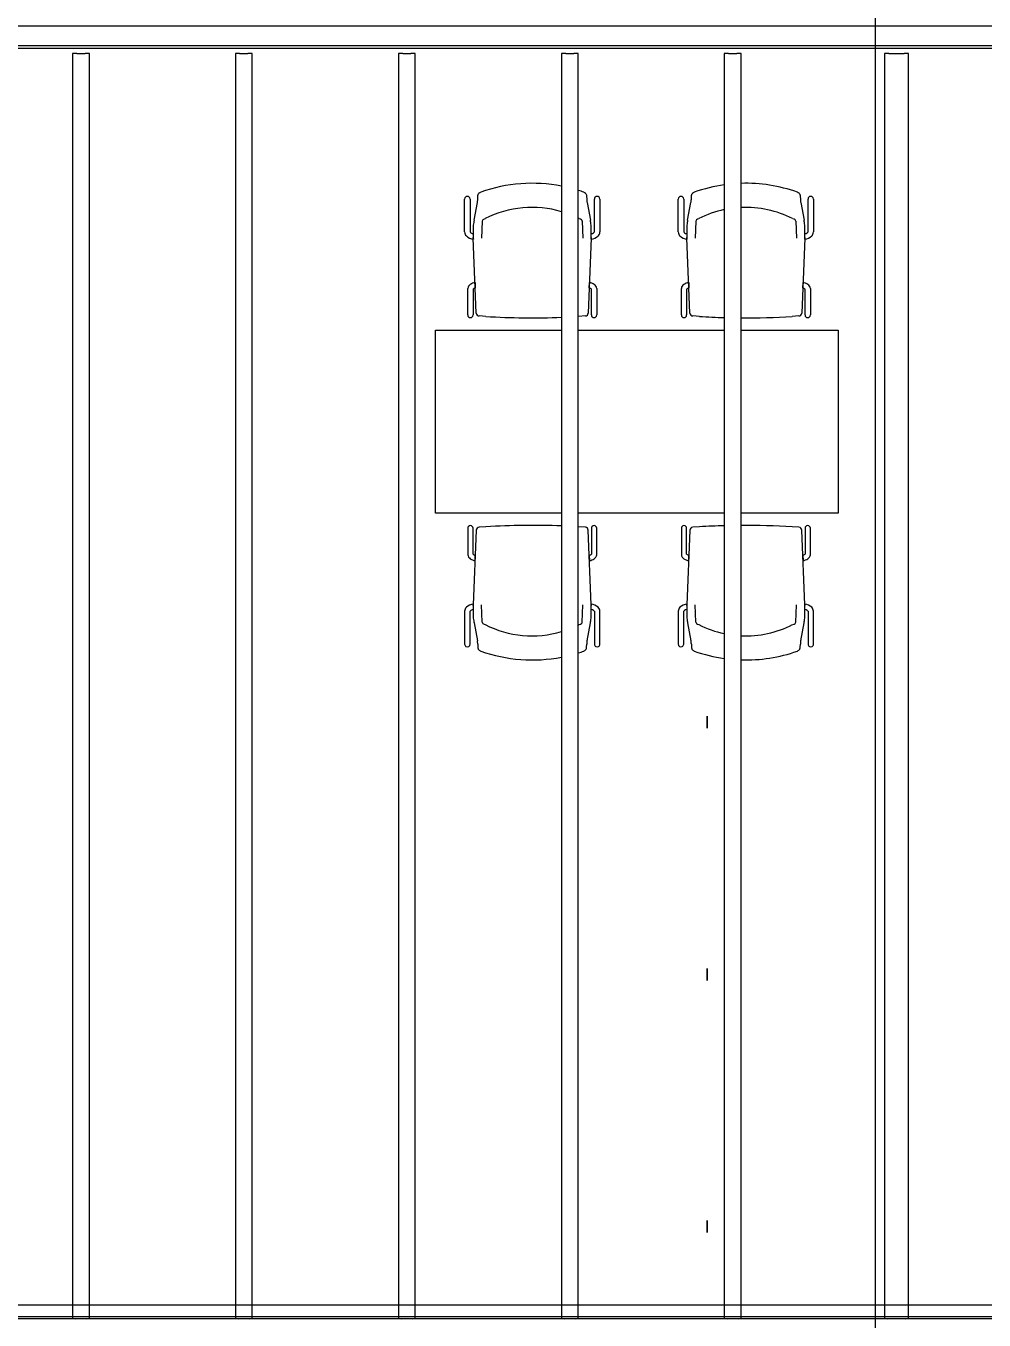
# Model space of a CAD drawing. Header units: inches. Extents: x -3 to 209, y -384 to 20.
# Drawn here: x 172.86 to 176.85, y -264.9 to -259.52 of the extents above; entities that cross this region are included whole.
import ezdxf

# ---------------------------------------------------------------- set-up
doc = ezdxf.new("R2010")
doc.units = ezdxf.units.IN
doc.header["$MEASUREMENT"] = 0
for name, color, linetype, lineweight in [('A-FLOR', 253, 'Continuous', 9), ('I-FURN', 253, 'Continuous', 9), ('I-FURN-PNLS', 253, 'Continuous', 9), ('S-BEAM', 253, 'Continuous', 13), ('S-GRID', 253, 'Continuous', 9)]:
    doc.layers.add(name, color=color, linetype=linetype, lineweight=lineweight)
doc.layers.add('NFF-FURN', color=253, linetype='Continuous')

# ---------------------------------------------------------------- blocks, each defined once
blk = doc.blocks.new('20170303 - Modelo Est RT 16 Arpro CENTRAL_rvt-1-Borde De Placa SobreCubierta')
at = {"layer": 'A-FLOR', "linetype": 'ByBlock', "lineweight": -2}
for p, q in [((14.4047, 8.9953), (14.4047, 9.0453)), ((14.4047, 9.0453), (14.4047, 8.9953)), ((14.4047, 7.9453), (14.4047, 7.9953)), ((14.4047, 7.9953), (14.4047, 7.9453)), ((14.4047, 6.8953), (14.4047, 6.9453)), ((14.4047, 6.9453), (14.4047, 6.8953))]:
    blk.add_line(p, q, dxfattribs=at)
at = {"layer": 'S-BEAM', "linetype": 'ByBlock', "lineweight": -2}
for p, q in [((23.0817, 11.9171), (3.9899, 11.9171)), ((23.0817, 11.8349), (3.9899, 11.8349)), ((3.9899, 11.826), (23.0817, 11.826)), ((11.7639, 11.8031), (11.7639, 6.535)), ((11.7817, 11.804), (11.8161, 11.804)), ((11.8339, 6.535), (11.8339, 11.8031)), ((12.4415, 11.8031), (12.4415, 6.535)), ((12.4593, 11.804), (12.4937, 11.804)), ((12.5115, 6.535), (12.5115, 11.8031)), ((13.1202, 11.8031), (13.1202, 6.535)), ((13.138, 11.804), (13.1724, 11.804)), ((13.1902, 6.535), (13.1902, 11.8031)), ((13.7986, 11.8031), (13.7986, 6.535)), ((13.8164, 11.804), (13.8508, 11.804)), ((13.8686, 6.535), (13.8686, 11.8031)), ((14.4763, 11.8031), (14.4763, 6.535)), ((14.4941, 11.804), (14.5285, 11.804)), ((14.5463, 6.535), (14.5463, 11.8031)), ((15.1427, 11.8031), (15.1427, 6.535)), ((15.1605, 11.804), (15.2249, 11.804)), ((15.2427, 6.535), (15.2427, 11.8031)), ((20.6206, 6.5452), (7.1394, 6.5452)), ((11.7803, 6.5363), (11.1365, 6.5363)), ((11.8161, 6.5359), (11.7817, 6.5359)), ((12.4578, 6.5363), (11.8176, 6.5363)), ((12.4937, 6.5359), (12.4593, 6.5359)), ((13.1366, 6.5363), (12.4952, 6.5363)), ((13.1724, 6.5359), (13.138, 6.5359)), ((13.8149, 6.5363), (13.1739, 6.5363)), ((13.8508, 6.5359), (13.8164, 6.5359)), ((14.4927, 6.5363), (13.8523, 6.5363)), ((14.5285, 6.5359), (14.4941, 6.5359)), ((15.159, 6.5363), (14.53, 6.5363)), ((15.2249, 6.5359), (15.1605, 6.5359)), ((15.7728, 6.5363), (15.2264, 6.5363))]:
    blk.add_line(p, q, dxfattribs=at)
for centre, start_param, end_param in [((11.7817, 11.8031), 1.570796, 3.141593), ((11.8161, 11.8031), 0, 1.570796), ((12.4593, 11.8031), 1.570796, 3.141593), ((12.4937, 11.8031), 0, 1.570796), ((13.138, 11.8031), 1.570796, 3.141593), ((13.1724, 11.8031), 0, 1.570796), ((13.8164, 11.8031), 1.570796, 3.141593), ((13.8508, 11.8031), 0, 1.570796), ((14.4941, 11.8031), 1.570796, 3.141593), ((14.5285, 11.8031), 0, 1.570796), ((15.1605, 11.8031), 1.570796, 3.141593), ((15.2249, 11.8031), 0, 1.570796), ((11.7817, 6.535), 1.570796, 1.994066), ((11.8161, 6.535), 1.147527, 1.570796), ((12.4593, 6.535), 1.570796, 1.994066), ((12.4937, 6.535), 1.147527, 1.570796), ((13.138, 6.535), 1.570796, 1.994066), ((13.1724, 6.535), 1.147527, 1.570796), ((13.8164, 6.535), 1.570796, 1.994066), ((13.8508, 6.535), 1.147527, 1.570796), ((14.4941, 6.535), 1.570796, 1.994066), ((14.5285, 6.535), 1.147527, 1.570796), ((15.1605, 6.535), 1.570796, 1.994066), ((15.2249, 6.535), 1.147527, 1.570796)]:
    blk.add_ellipse(centre, major_axis=(0.0178, 0), ratio=0.049437, start_param=start_param, end_param=end_param, dxfattribs=at)
blk = doc.blocks.new('Haworth_Planes-Collaborative_Table-Rectangular - 30_ x 66_-V52-Borde De Placa SobreCubierta')
at = {"layer": 'I-FURN-PNLS', "linetype": 'ByBlock', "lineweight": -2}
for p, q in [((-0.8382, 0.381), (-0.4342, 0.381)), ((-0.8382, -0.381), (-0.8382, 0.381)), ((-0.3642, 0.381), (0.2435, 0.381)), ((0.3135, 0.381), (0.8382, 0.381)), ((0.8382, 0.381), (0.8382, -0.381)), ((-0.4342, -0.381), (-0.8382, -0.381)), ((0.2435, -0.381), (-0.3645, -0.381)), ((0.8382, -0.381), (0.3132, -0.381))]:
    blk.add_line(p, q, dxfattribs=at)
blk = doc.blocks.new('Haworth_Chair_Very-Perforated Side and Seminar - Arms-V53-Borde De Placa SobreCubierta')
at = {"layer": 'I-FURN', "linetype": 'ByBlock', "lineweight": -2}
for p, q in [((-0.2813, 0.2394), (-0.2813, 0.1024)), ((-0.2587, 0.1025), (-0.2587, 0.2394)), ((-0.2284, 0.2247), (-0.2422, 0.1511)), ((-0.2265, 0.2515), (-0.2268, 0.2388)), ((0.2268, 0.2388), (0.2265, 0.2515)), ((0.2422, 0.1511), (0.2284, 0.2247)), ((0.2587, 0.2394), (0.2587, 0.1025)), ((0.2813, 0.1024), (0.2813, 0.2394)), ((-0.2082, 0.1476), (-0.2107, 0.0762)), ((0.2082, 0.1476), (0.2107, 0.0762)), ((-0.2452, 0.0762), (-0.2453, 0.0787)), ((-0.2453, 0.0787), (-0.2452, 0.0762)), ((-0.2451, 0.0723), (-0.2452, 0.0762)), ((-0.2452, 0.0762), (-0.2329, -0.2351)), ((0.2329, -0.2351), (0.2452, 0.0762)), ((0.2452, 0.0762), (0.2451, 0.0723)), ((0.2453, 0.0787), (0.2452, 0.0762)), ((0.2452, 0.0762), (0.2453, 0.0787)), ((-0.2684, -0.1329), (-0.2684, -0.2432)), ((-0.2464, -0.2432), (-0.2464, -0.1353)), ((-0.237, -0.1307), (-0.2379, -0.1081)), ((0.2379, -0.1081), (0.237, -0.1307)), ((0.2464, -0.1353), (0.2464, -0.2432)), ((0.2684, -0.2432), (0.2684, -0.1329)), ((-0.2211, -0.2472), (-0.1928, -0.2491)), ((0.1928, -0.2491), (0.2211, -0.2472))]:
    blk.add_line(p, q, dxfattribs=at)
for centre, radius, start, end in [((0, -0.3398), 0.6447, 88.2551, 109.4306), ((0, -0.3398), 0.6447, 70.5694, 81.9912), ((-0.27, 0.2394), 0.0113, 360, 180), ((-0.3182, 0.2416), 0.0914, 349.3577, 358.2769), ((0.3182, 0.2416), 0.0914, 181.7231, 190.6423), ((0.27, 0.2394), 0.0113, 360, 180), ((0.0006, -0.225), 0.4297, 87.4665, 117.0332), ((0.0006, -0.225), 0.4297, 62.9668, 78.001), ((0.378, 0.1033), 0.6238, 178.604, 182.266), ((-0.1104, 0.1192), 0.1352, 170.258, 180.2828), ((-0.0425, 0.1136), 0.2032, 169.3577, 171.9368), ((-0.2011, 0.1472), 0.0071, 123.4353, 176.5647), ((-0.1799, 0.115), 0.0456, 110.6312, 123.4353), ((0.1799, 0.115), 0.0456, 56.5647, 69.3688), ((0.2011, 0.1472), 0.0071, 3.4353, 56.5647), ((0.0425, 0.1136), 0.2032, 8.0632, 10.6423), ((0.1104, 0.1192), 0.1352, 359.7172, 9.742), ((-0.378, 0.1033), 0.6238, 357.734, 1.396), ((-0.258, 0.1024), 0.0233, 180, 226), ((-0.2407, 0.1203), 0.0482, 226, 264.7936), ((-0.2497, 0.1077), 0.0104, 210.1474, 239.8526), ((-0.2405, 0.1236), 0.0287, 239.8526, 259.4599), ((0.378, 0.1033), 0.6238, 180.7316, 182.266), ((0.2407, 0.1203), 0.0482, 275.2064, 314), ((-0.378, 0.1033), 0.6238, 357.734, 359.2684), ((0.2405, 0.1236), 0.0287, 280.5401, 300.1474), ((0.2497, 0.1077), 0.0104, 300.1474, 329.8526), ((0.258, 0.1024), 0.0233, 314, 360), ((-0.2441, -0.137), 0.0247, 123.6934, 170.3066), ((-0.2256, -0.1648), 0.058, 102.3066, 123.6934), ((-0.2293, -0.1585), 0.0289, 105.5905, 126.4095), ((0.2293, -0.1585), 0.0289, 53.5905, 74.4095), ((0.2256, -0.1648), 0.058, 56.3066, 77.6934), ((0.2441, -0.137), 0.0247, 9.6934, 56.3066), ((-0.2574, -0.2432), 0.011, 180, 360), ((-0.2202, -0.2346), 0.0127, 182.266, 265.9271), ((0, 2.8583), 3.1134, 266.4497, 270.3613), ((0, 2.8583), 3.1134, 271.6503, 273.5503), ((0.2202, -0.2346), 0.0127, 274.0729, 357.734), ((0.2574, -0.2432), 0.011, 180, 360)]:
    blk.add_arc(centre, radius, start, end, dxfattribs=at)
for points in [[(-0.2259, 0.2554), (-0.2261, 0.2548), (-0.2263, 0.2534), (-0.2264, 0.2521), (-0.2265, 0.2515)], [(-0.2145, 0.2681), (-0.2159, 0.2676), (-0.2185, 0.2662), (-0.2219, 0.2632), (-0.2245, 0.2596), (-0.2255, 0.2569), (-0.2259, 0.2554)], [(0.2259, 0.2554), (0.2255, 0.2569), (0.2245, 0.2596), (0.2219, 0.2632), (0.2185, 0.2662), (0.2159, 0.2676), (0.2145, 0.2681)], [(0.2265, 0.2515), (0.2264, 0.2521), (0.2263, 0.2534), (0.2261, 0.2548), (0.2259, 0.2554)]]:
    blk.add_open_spline(points, degree=3, dxfattribs=at)
blk = doc.blocks.new('Haworth_Chair_Very-Perforated Side and Seminar - Arms-V54-Borde De Placa SobreCubierta')
at = {"layer": 'I-FURN', "linetype": 'ByBlock', "lineweight": -2}
for p, q in [((-0.2813, 0.2394), (-0.2813, 0.1024)), ((-0.2587, 0.1025), (-0.2587, 0.2394)), ((-0.2284, 0.2247), (-0.2422, 0.1511)), ((-0.2265, 0.2515), (-0.2268, 0.2388)), ((0.2268, 0.2388), (0.2265, 0.2515)), ((0.2422, 0.1511), (0.2284, 0.2247)), ((0.2587, 0.2394), (0.2587, 0.1025)), ((0.2813, 0.1024), (0.2813, 0.2394)), ((-0.2082, 0.1476), (-0.2107, 0.0762)), ((0.2082, 0.1476), (0.2107, 0.0762)), ((-0.2452, 0.0762), (-0.2453, 0.0787)), ((-0.2453, 0.0787), (-0.2452, 0.0762)), ((-0.2451, 0.0723), (-0.2452, 0.0762)), ((-0.2452, 0.0762), (-0.2329, -0.2351)), ((0.2329, -0.2351), (0.2452, 0.0762)), ((0.2452, 0.0762), (0.2451, 0.0723)), ((0.2453, 0.0787), (0.2452, 0.0762)), ((0.2452, 0.0762), (0.2453, 0.0787)), ((-0.2684, -0.1329), (-0.2684, -0.2432)), ((-0.2464, -0.2432), (-0.2464, -0.1353)), ((-0.237, -0.1307), (-0.2379, -0.1081)), ((0.2379, -0.1081), (0.237, -0.1307)), ((0.2464, -0.1353), (0.2464, -0.2432)), ((0.2684, -0.2432), (0.2684, -0.1329)), ((-0.2211, -0.2472), (-0.1928, -0.2491)), ((0.1928, -0.2491), (0.2211, -0.2472))]:
    blk.add_line(p, q, dxfattribs=at)
for centre, radius, start, end in [((0, -0.3398), 0.6447, 107.323, 109.4306), ((0, -0.3398), 0.6447, 70.5694, 100.8826), ((-0.27, 0.2394), 0.0113, 360, 180), ((-0.3182, 0.2416), 0.0914, 349.3577, 358.2769), ((0.3182, 0.2416), 0.0914, 181.7231, 190.6423), ((0.27, 0.2394), 0.0113, 360, 180), ((0.0006, -0.225), 0.4297, 62.9668, 106.5452), ((0.378, 0.1033), 0.6238, 178.604, 182.266), ((-0.1104, 0.1192), 0.1352, 170.258, 180.2828), ((-0.0425, 0.1136), 0.2032, 169.3577, 171.9368), ((-0.2011, 0.1472), 0.0071, 123.4353, 176.5647), ((-0.1799, 0.115), 0.0456, 110.6312, 123.4353), ((0.0006, -0.225), 0.4297, 116.6016, 117.0332), ((0.1799, 0.115), 0.0456, 56.5647, 69.3688), ((0.2011, 0.1472), 0.0071, 3.4353, 56.5647), ((0.0425, 0.1136), 0.2032, 8.0632, 10.6423), ((0.1104, 0.1192), 0.1352, 359.7172, 9.742), ((-0.378, 0.1033), 0.6238, 357.734, 1.396), ((-0.258, 0.1024), 0.0233, 180, 226), ((-0.2407, 0.1203), 0.0482, 226, 264.7936), ((-0.2497, 0.1077), 0.0104, 210.1474, 239.8526), ((-0.2405, 0.1236), 0.0287, 239.8526, 259.4599), ((0.378, 0.1033), 0.6238, 180.7316, 182.266), ((0.2407, 0.1203), 0.0482, 275.2064, 314), ((-0.378, 0.1033), 0.6238, 357.734, 359.2684), ((0.2405, 0.1236), 0.0287, 280.5401, 300.1474), ((0.2497, 0.1077), 0.0104, 300.1474, 329.8526), ((0.258, 0.1024), 0.0233, 314, 360), ((-0.2441, -0.137), 0.0247, 123.6934, 170.3066), ((-0.2256, -0.1648), 0.058, 102.3066, 123.6934), ((-0.2293, -0.1585), 0.0289, 105.5905, 126.4095), ((0.2293, -0.1585), 0.0289, 53.5905, 74.4095), ((0.2256, -0.1648), 0.058, 56.3066, 77.6934), ((0.2441, -0.137), 0.0247, 9.6934, 56.3066), ((-0.2574, -0.2432), 0.011, 180, 360), ((-0.2202, -0.2346), 0.0127, 182.266, 265.9271), ((0, 2.8583), 3.1134, 267.7602, 273.5503), ((0.2202, -0.2346), 0.0127, 274.0729, 357.734), ((0.2574, -0.2432), 0.011, 180, 360)]:
    blk.add_arc(centre, radius, start, end, dxfattribs=at)
for points in [[(-0.2259, 0.2554), (-0.2261, 0.2548), (-0.2263, 0.2534), (-0.2264, 0.2521), (-0.2265, 0.2515)], [(-0.2145, 0.2681), (-0.2159, 0.2676), (-0.2185, 0.2662), (-0.2219, 0.2632), (-0.2245, 0.2596), (-0.2255, 0.2569), (-0.2259, 0.2554)], [(0.2259, 0.2554), (0.2255, 0.2569), (0.2245, 0.2596), (0.2219, 0.2632), (0.2185, 0.2662), (0.2159, 0.2676), (0.2145, 0.2681)], [(0.2265, 0.2515), (0.2264, 0.2521), (0.2263, 0.2534), (0.2261, 0.2548), (0.2259, 0.2554)]]:
    blk.add_open_spline(points, degree=3, dxfattribs=at)
blk = doc.blocks.new('Haworth_Chair_Very-Perforated Side and Seminar - Arms-V55-Borde De Placa SobreCubierta')
at = {"layer": 'I-FURN', "linetype": 'ByBlock', "lineweight": -2}
for p, q in [((-0.2684, 0.1329), (-0.2684, 0.2432)), ((-0.2464, 0.2432), (-0.2464, 0.1353)), ((-0.2452, -0.0762), (-0.2329, 0.2351)), ((-0.2211, 0.2472), (-0.1928, 0.2491)), ((0.1928, 0.2491), (0.2211, 0.2472)), ((0.2329, 0.2351), (0.2452, -0.0762)), ((0.2464, 0.1353), (0.2464, 0.2432)), ((0.2684, 0.2432), (0.2684, 0.1329)), ((-0.237, 0.1307), (-0.2379, 0.1081)), ((0.2379, 0.1081), (0.237, 0.1307)), ((-0.2813, -0.2394), (-0.2813, -0.1024)), ((-0.2587, -0.1025), (-0.2587, -0.2394)), ((-0.2452, -0.0762), (-0.2453, -0.0787)), ((-0.2453, -0.0787), (-0.2452, -0.0762)), ((-0.2451, -0.0723), (-0.2452, -0.0762)), ((-0.2082, -0.1476), (-0.2107, -0.0762)), ((0.2082, -0.1476), (0.2107, -0.0762)), ((0.2452, -0.0762), (0.2451, -0.0723)), ((0.2453, -0.0787), (0.2452, -0.0762)), ((0.2452, -0.0762), (0.2453, -0.0787)), ((0.2587, -0.2394), (0.2587, -0.1025)), ((0.2813, -0.1024), (0.2813, -0.2394)), ((-0.2284, -0.2247), (-0.2422, -0.1511)), ((0.2422, -0.1511), (0.2284, -0.2247)), ((-0.2265, -0.2515), (-0.2268, -0.2388)), ((0.2268, -0.2388), (0.2265, -0.2515))]:
    blk.add_line(p, q, dxfattribs=at)
for centre, radius, start, end in [((-0.2574, 0.2432), 0.011, 0, 180), ((-0.2202, 0.2346), 0.0127, 94.0729, 177.734), ((0, -2.8583), 3.1134, 89.6387, 93.5503), ((0, -2.8583), 3.1134, 86.4497, 88.3547), ((0.2202, 0.2346), 0.0127, 2.266, 85.9271), ((0.2574, 0.2432), 0.011, 0, 180), ((-0.2441, 0.137), 0.0247, 189.6934, 236.3066), ((-0.2256, 0.1648), 0.058, 236.3066, 257.6934), ((-0.2293, 0.1585), 0.0289, 233.5905, 254.4095), ((0.2293, 0.1585), 0.0289, 285.5905, 306.4095), ((0.2256, 0.1648), 0.058, 282.3066, 303.6934), ((0.2441, 0.137), 0.0247, 303.6934, 350.3066), ((-0.258, -0.1024), 0.0233, 134, 180), ((-0.2407, -0.1203), 0.0482, 95.2064, 134), ((-0.2497, -0.1077), 0.0104, 120.1474, 149.8526), ((-0.2405, -0.1236), 0.0287, 100.5401, 120.1474), ((0.378, -0.1033), 0.6238, 177.734, 179.2684), ((0.378, -0.1033), 0.6238, 177.734, 181.396), ((0.2407, -0.1203), 0.0482, 46, 84.7936), ((-0.378, -0.1033), 0.6238, 0.7316, 2.266), ((-0.378, -0.1033), 0.6238, 358.604, 2.266), ((0.2405, -0.1236), 0.0287, 59.8526, 79.4599), ((0.2497, -0.1077), 0.0104, 30.1474, 59.8526), ((0.258, -0.1024), 0.0233, 0, 46), ((-0.1104, -0.1192), 0.1352, 179.7172, 189.742), ((-0.0425, -0.1136), 0.2032, 188.0632, 190.6423), ((-0.2011, -0.1472), 0.0071, 183.4353, 236.5647), ((-0.1799, -0.115), 0.0456, 236.5647, 249.3688), ((0.0006, 0.225), 0.4297, 242.9668, 272.5335), ((0.0006, 0.225), 0.4297, 281.977, 297.0332), ((0.1799, -0.115), 0.0456, 290.6312, 303.4353), ((0.2011, -0.1472), 0.0071, 303.4353, 356.5647), ((0.0425, -0.1136), 0.2032, 349.3577, 351.9368), ((0.1104, -0.1192), 0.1352, 350.258, 0.2828), ((-0.27, -0.2394), 0.0113, 180, 0), ((-0.3182, -0.2416), 0.0914, 1.7231, 10.6423), ((0, 0.3398), 0.6447, 250.5694, 271.7449), ((0, 0.3398), 0.6447, 277.9967, 289.4306), ((0.3182, -0.2416), 0.0914, 169.3577, 178.2769), ((0.27, -0.2394), 0.0113, 180, 0)]:
    blk.add_arc(centre, radius, start, end, dxfattribs=at)
for points in [[(-0.2259, -0.2554), (-0.2261, -0.2548), (-0.2263, -0.2534), (-0.2264, -0.2521), (-0.2265, -0.2515)], [(-0.2145, -0.2681), (-0.2159, -0.2676), (-0.2185, -0.2662), (-0.2219, -0.2632), (-0.2245, -0.2596), (-0.2255, -0.2569), (-0.2259, -0.2554)], [(0.2259, -0.2554), (0.2255, -0.2569), (0.2245, -0.2596), (0.2219, -0.2632), (0.2185, -0.2662), (0.2159, -0.2676), (0.2145, -0.2681)], [(0.2265, -0.2515), (0.2264, -0.2521), (0.2263, -0.2534), (0.2261, -0.2548), (0.2259, -0.2554)]]:
    blk.add_open_spline(points, degree=3, dxfattribs=at)
blk = doc.blocks.new('Haworth_Chair_Very-Perforated Side and Seminar - Arms-V56-Borde De Placa SobreCubierta')
at = {"layer": 'I-FURN', "linetype": 'ByBlock', "lineweight": -2}
for p, q in [((-0.2684, 0.1329), (-0.2684, 0.2432)), ((-0.2464, 0.2432), (-0.2464, 0.1353)), ((-0.2452, -0.0762), (-0.2329, 0.2351)), ((-0.2211, 0.2472), (-0.1928, 0.2491)), ((0.1928, 0.2491), (0.2211, 0.2472)), ((0.2329, 0.2351), (0.2452, -0.0762)), ((0.2464, 0.1353), (0.2464, 0.2432)), ((0.2684, 0.2432), (0.2684, 0.1329)), ((-0.237, 0.1307), (-0.2379, 0.1081)), ((0.2379, 0.1081), (0.237, 0.1307)), ((-0.2813, -0.2394), (-0.2813, -0.1024)), ((-0.2587, -0.1025), (-0.2587, -0.2394)), ((-0.2452, -0.0762), (-0.2453, -0.0787)), ((-0.2453, -0.0787), (-0.2452, -0.0762)), ((-0.2451, -0.0723), (-0.2452, -0.0762)), ((-0.2082, -0.1476), (-0.2107, -0.0762)), ((0.2082, -0.1476), (0.2107, -0.0762)), ((0.2452, -0.0762), (0.2451, -0.0723)), ((0.2453, -0.0787), (0.2452, -0.0762)), ((0.2452, -0.0762), (0.2453, -0.0787)), ((0.2587, -0.2394), (0.2587, -0.1025)), ((0.2813, -0.1024), (0.2813, -0.2394)), ((-0.2284, -0.2247), (-0.2422, -0.1511)), ((0.2422, -0.1511), (0.2284, -0.2247)), ((-0.2265, -0.2515), (-0.2268, -0.2388)), ((0.2268, -0.2388), (0.2265, -0.2515))]:
    blk.add_line(p, q, dxfattribs=at)
for centre, radius, start, end in [((-0.2574, 0.2432), 0.011, 0, 180), ((-0.2202, 0.2346), 0.0127, 94.0729, 177.734), ((0, -2.8583), 3.1134, 86.4497, 92.2448), ((0.2202, 0.2346), 0.0127, 2.266, 85.9271), ((0.2574, 0.2432), 0.011, 0, 180), ((-0.2441, 0.137), 0.0247, 189.6934, 236.3066), ((-0.2256, 0.1648), 0.058, 236.3066, 257.6934), ((-0.2293, 0.1585), 0.0289, 233.5905, 254.4095), ((0.2293, 0.1585), 0.0289, 285.5905, 306.4095), ((0.2256, 0.1648), 0.058, 282.3066, 303.6934), ((0.2441, 0.137), 0.0247, 303.6934, 350.3066), ((-0.258, -0.1024), 0.0233, 134, 180), ((-0.2407, -0.1203), 0.0482, 95.2064, 134), ((-0.2497, -0.1077), 0.0104, 120.1474, 149.8526), ((-0.2405, -0.1236), 0.0287, 100.5401, 120.1474), ((0.378, -0.1033), 0.6238, 177.734, 179.2684), ((0.378, -0.1033), 0.6238, 177.734, 181.396), ((0.2407, -0.1203), 0.0482, 46, 84.7936), ((-0.378, -0.1033), 0.6238, 0.7316, 2.266), ((-0.378, -0.1033), 0.6238, 358.604, 2.266), ((0.2405, -0.1236), 0.0287, 59.8526, 79.4599), ((0.2497, -0.1077), 0.0104, 30.1474, 59.8526), ((0.258, -0.1024), 0.0233, 0, 46), ((-0.1104, -0.1192), 0.1352, 179.7172, 189.742), ((-0.0425, -0.1136), 0.2032, 188.0632, 190.6423), ((-0.2011, -0.1472), 0.0071, 183.4353, 236.5647), ((-0.1799, -0.115), 0.0456, 236.5647, 249.3688), ((0.0006, 0.225), 0.4297, 242.9668, 243.3984), ((0.0006, 0.225), 0.4297, 253.4314, 297.0332), ((0.1799, -0.115), 0.0456, 290.6312, 303.4353), ((0.2011, -0.1472), 0.0071, 303.4353, 356.5647), ((0.0425, -0.1136), 0.2032, 349.3577, 351.9368), ((0.1104, -0.1192), 0.1352, 350.258, 0.2828), ((-0.27, -0.2394), 0.0113, 180, 0), ((-0.3182, -0.2416), 0.0914, 1.7231, 10.6423), ((0, 0.3398), 0.6447, 250.5694, 252.677), ((0, 0.3398), 0.6447, 259.1051, 289.4306), ((0.3182, -0.2416), 0.0914, 169.3577, 178.2769), ((0.27, -0.2394), 0.0113, 180, 0)]:
    blk.add_arc(centre, radius, start, end, dxfattribs=at)
for points in [[(-0.2259, -0.2554), (-0.2261, -0.2548), (-0.2263, -0.2534), (-0.2264, -0.2521), (-0.2265, -0.2515)], [(-0.2145, -0.2681), (-0.2159, -0.2676), (-0.2185, -0.2662), (-0.2219, -0.2632), (-0.2245, -0.2596), (-0.2255, -0.2569), (-0.2259, -0.2554)], [(0.2259, -0.2554), (0.2255, -0.2569), (0.2245, -0.2596), (0.2219, -0.2632), (0.2185, -0.2662), (0.2159, -0.2676), (0.2145, -0.2681)], [(0.2265, -0.2515), (0.2264, -0.2521), (0.2263, -0.2534), (0.2261, -0.2548), (0.2259, -0.2554)]]:
    blk.add_open_spline(points, degree=3, dxfattribs=at)
blk = doc.blocks.new('CB TEC 23-03-2017')
at = {"layer": 'S-GRID', "linetype": 'ByBlock', "lineweight": -2}
for p, q in [((268.6085, 5595.8216), (268.6085, 5538.6277)), ((209.8328, 5573.1708), (294.887, 5573.1708))]:
    blk.add_line(p, q, dxfattribs=at)
at = {"linetype": 'ByBlock', "lineweight": -2}
blk.add_blockref('20170303 - Modelo Est RT 16 Arpro CENTRAL_rvt-1-Borde De Placa SobreCubierta', (253.5039, 5566.5754), dxfattribs=at)
at = {"layer": 'I-FURN', "linetype": 'ByBlock', "lineweight": -2, "rotation": 180}
for name, p in [('Haworth_Chair_Very-Perforated Side and Seminar - Arms-V56-Borde De Placa SobreCubierta', (267.1809, 5577.5335)), ('Haworth_Chair_Very-Perforated Side and Seminar - Arms-V55-Borde De Placa SobreCubierta', (268.0699, 5577.5335)), ('Haworth_Chair_Very-Perforated Side and Seminar - Arms-V54-Borde De Placa SobreCubierta', (267.1809, 5576.1594)), ('Haworth_Chair_Very-Perforated Side and Seminar - Arms-V53-Borde De Placa SobreCubierta', (268.0699, 5576.1594))]:
    blk.add_blockref(name, p, dxfattribs=at)
at = {"layer": 'I-FURN-PNLS', "linetype": 'ByBlock', "lineweight": -2, "rotation": 180}
blk.add_blockref('Haworth_Planes-Collaborative_Table-Rectangular - 30_ x 66_-V52-Borde De Placa SobreCubierta', (267.616, 5576.8465), dxfattribs=at)

msp = doc.modelspace()

# ---------------------------------------------------------------- block references
at = {"layer": 'NFF-FURN'}
msp.add_blockref('CB TEC 23-03-2017', (-92.2093, -5838.0096), dxfattribs=at)

doc.saveas('drawing.dxf')
